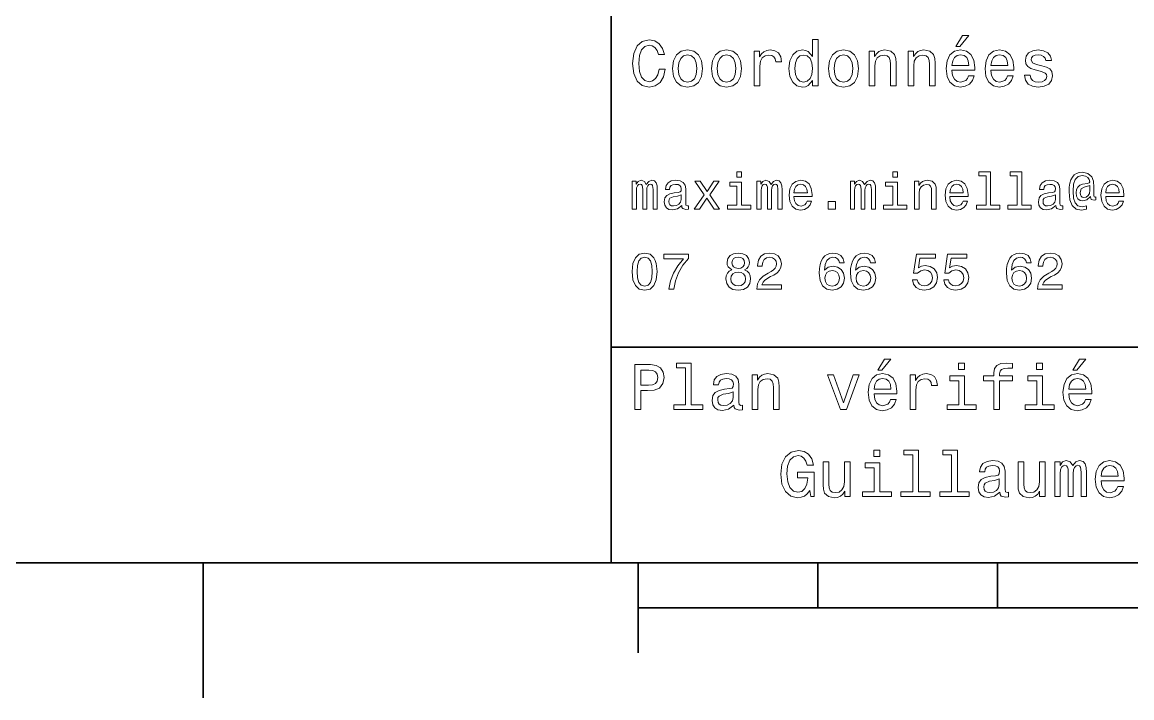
# Model space of a CAD drawing. Extents: x 0 to 297, y 0 to 210.
# Drawn here: x 64.2 to 126, y 2.5 to 40.1 of the extents above; entities that cross this region are included whole.
import ezdxf

# ---------------------------------------------------------------- set-up
doc = ezdxf.new("R2010")
doc.units = 0

msp = doc.modelspace()

# ---------------------------------------------------------------- linework, layer by layer
at = {"color": 7, "lineweight": 35}
for p, q in [((97, 10), (97, 70)), ((97, 22), (162, 22)), ((10, 10), (287, 10)), ((97, 10), (287, 10)), ((98.5, 7.5), (198.5, 7.5))]:
    msp.add_line(p, q, dxfattribs=at)
at = {"color": 7, "lineweight": 35, "ltscale": 0.1875}
msp.add_line((74.300003, 10), (74.300003, 2.5), dxfattribs=at)
at = {"color": 7, "lineweight": 35, "ltscale": 0.125}
msp.add_line((98.5, 10), (98.5, 5), dxfattribs=at)
at = {"color": 7, "lineweight": 35, "ltscale": 0.0625}
for p, q in [((108.5, 10), (108.5, 7.5)), ((118.5, 10), (118.5, 7.5))]:
    msp.add_line(p, q, dxfattribs=at)
at = {"color": 7, "lineweight": 13}
for points in [[(99.66787, 37.460373), (99.595818, 37.15778), (99.476944, 36.941643), (99.311241, 36.808357), (99.116714, 36.765129), (98.882568, 36.829971), (98.698845, 37.024494), (98.57637, 37.341499), (98.536743, 37.780979), (98.57637, 38.216858), (98.695244, 38.537464), (98.87896, 38.731987), (99.116714, 38.80043), (99.289627, 38.764408), (99.437317, 38.663544), (99.552597, 38.501442), (99.631844, 38.278099), (99.97406, 38.278099), (99.865997, 38.620316), (99.678673, 38.879681), (99.422913, 39.041786), (99.116714, 39.099422), (98.734871, 39.009365), (98.443085, 38.757202), (98.25576, 38.342937), (98.190926, 37.780979), (98.25576, 37.219021), (98.443085, 36.804756), (98.734871, 36.548992), (99.116714, 36.462536), (99.451729, 36.530979), (99.721901, 36.721901), (99.912827, 37.035301), (100.013687, 37.460373)], [(108.201729, 36.829971), (108.201729, 36.530979), (108.51873, 36.530979), (108.51873, 39.117435), (108.20533, 39.117435), (108.20533, 38.170029), (107.963974, 38.443802), (107.816284, 38.508644), (107.646973, 38.533859), (107.340775, 38.461815), (107.103027, 38.260086), (106.948128, 37.935879), (106.894089, 37.5), (106.948128, 37.064121), (107.103027, 36.736309), (107.340775, 36.530979), (107.646973, 36.462536), (107.816284, 36.487751), (107.967575, 36.552593)], [(116.184441, 38.728386), (116.396973, 38.728386), (116.897697, 39.340778), (116.54467, 39.340778)], [(100.413544, 37.496399), (100.471184, 37.056915), (100.636887, 36.732708), (100.899857, 36.530979), (101.252884, 36.462536), (101.602303, 36.530979), (101.865273, 36.729107), (102.030983, 37.053314), (102.092216, 37.496399), (102.030983, 37.935879), (101.865273, 38.263687), (101.602303, 38.461815), (101.252884, 38.533859), (100.899857, 38.461815), (100.636887, 38.260086), (100.471184, 37.935879)], [(102.58213, 37.496399), (102.639771, 37.056915), (102.805473, 36.732708), (103.068443, 36.530979), (103.421471, 36.462536), (103.770897, 36.530979), (104.033859, 36.729107), (104.19957, 37.053314), (104.260803, 37.496399), (104.19957, 37.935879), (104.033859, 38.263687), (103.770897, 38.461815), (103.421471, 38.533859), (103.068443, 38.461815), (102.805473, 38.260086), (102.639771, 37.935879)], [(104.963257, 36.530979), (105.280258, 36.530979), (105.280258, 37.636887), (105.312683, 37.903458), (105.409943, 38.094379), (105.568443, 38.209652), (105.780983, 38.249279), (105.939484, 38.224064), (106.058357, 38.152016), (106.130402, 38.029537), (106.155617, 37.863831), (106.476227, 37.863831), (106.432999, 38.155621), (106.314117, 38.364552), (106.115997, 38.490635), (105.845825, 38.533859), (105.662102, 38.505043), (105.503601, 38.432995), (105.363113, 38.310516), (105.251442, 38.144814), (105.251442, 38.465416), (104.963257, 38.465416)], [(109.087898, 37.496399), (109.145531, 37.056915), (109.311241, 36.732708), (109.574203, 36.530979), (109.927231, 36.462536), (110.276657, 36.530979), (110.539627, 36.729107), (110.70533, 37.053314), (110.766571, 37.496399), (110.70533, 37.935879), (110.539627, 38.263687), (110.276657, 38.461815), (109.927231, 38.533859), (109.574203, 38.461815), (109.311241, 38.260086), (109.145531, 37.935879)], [(111.350143, 36.530979), (111.667145, 36.530979), (111.667145, 37.647694), (111.69957, 37.903458), (111.804031, 38.090778), (111.966141, 38.206051), (112.182274, 38.249279), (112.355186, 38.213257), (112.463257, 38.115993), (112.517288, 37.953888), (112.535301, 37.737751), (112.535301, 36.530979), (112.852303, 36.530979), (112.852303, 37.802593), (112.837898, 38.058357), (112.773056, 38.270893), (112.560516, 38.465416), (112.229103, 38.533859), (112.045387, 38.508644), (111.890488, 38.440201), (111.757202, 38.324928), (111.65274, 38.170029), (111.65274, 38.465416), (111.350143, 38.465416)], [(113.51873, 36.530979), (113.835732, 36.530979), (113.835732, 37.647694), (113.868156, 37.903458), (113.972626, 38.090778), (114.134727, 38.206051), (114.350861, 38.249279), (114.523773, 38.213257), (114.631844, 38.115993), (114.685883, 37.953888), (114.703888, 37.737751), (114.703888, 36.530979), (115.020889, 36.530979), (115.020889, 37.802593), (115.006485, 38.058357), (114.941643, 38.270893), (114.729111, 38.465416), (114.39769, 38.533859), (114.213974, 38.508644), (114.059082, 38.440201), (113.925789, 38.324928), (113.821327, 38.170029), (113.821327, 38.465416), (113.51873, 38.465416)], [(115.964699, 37.406338), (117.232712, 37.406338), (117.236313, 37.554035), (117.178673, 37.9683), (117.020172, 38.278099), (116.768013, 38.465416), (116.432999, 38.533859), (116.105186, 38.461815), (115.853027, 38.260086), (115.690918, 37.932278), (115.633286, 37.5), (115.687317, 37.056915), (115.849426, 36.732708), (116.097984, 36.530979), (116.422188, 36.462536), (116.703171, 36.509365), (116.933716, 36.631844), (117.103027, 36.826366), (117.200287, 37.085735), (116.886887, 37.085735), (116.822044, 36.941643), (116.728386, 36.833572), (116.461815, 36.747116), (116.256485, 36.786743), (116.101585, 36.912823), (116.000717, 37.118156), (115.964699, 37.395531)], [(118.133286, 37.406338), (119.401299, 37.406338), (119.4049, 37.554035), (119.34726, 37.9683), (119.188766, 38.278099), (118.9366, 38.465416), (118.601585, 38.533859), (118.273773, 38.461815), (118.021614, 38.260086), (117.859512, 37.932278), (117.801872, 37.5), (117.855911, 37.056915), (118.018013, 36.732708), (118.266571, 36.530979), (118.590775, 36.462536), (118.871758, 36.509365), (119.10231, 36.631844), (119.271614, 36.826366), (119.368881, 37.085735), (119.055481, 37.085735), (118.990631, 36.941643), (118.896973, 36.833572), (118.630402, 36.747116), (118.425072, 36.786743), (118.270172, 36.912823), (118.169312, 37.118156), (118.133286, 37.395531)], [(120.971901, 37.658501), (120.66571, 37.730545), (120.438766, 37.8134), (120.363113, 37.982708), (120.384727, 38.101585), (120.460373, 38.188038), (120.582855, 38.242073), (120.759369, 38.263687), (120.92868, 38.242073), (121.061966, 38.177231), (121.148415, 38.079971), (121.184441, 37.950287), (121.49424, 37.950287), (121.49424, 37.957493), (121.440201, 38.191643), (121.292511, 38.375359), (121.061966, 38.490635), (120.759369, 38.533859), (120.453171, 38.490635), (120.229828, 38.371758), (120.08934, 38.195244), (120.046112, 37.971901), (120.078529, 37.755764), (120.179398, 37.604465), (120.3451, 37.496399), (120.586456, 37.42075), (120.939484, 37.334293), (121.155624, 37.244236), (121.213257, 37.172188), (121.234871, 37.064121), (121.202454, 36.930836), (121.115997, 36.829971), (120.97551, 36.765129), (120.788185, 36.743515), (120.590057, 36.765129), (120.445969, 36.840778), (120.348709, 36.963257), (120.309082, 37.132565), (120.002884, 37.132565), (120.053314, 36.844379), (120.201012, 36.635445), (120.435158, 36.509365), (120.759369, 36.462536), (121.097984, 36.509365), (121.346542, 36.635445), (121.497841, 36.837173), (121.551872, 37.100143), (121.512253, 37.327087), (121.400574, 37.481987), (121.216858, 37.582851)], [(100.737755, 37.5), (100.770172, 37.824207), (100.87104, 38.058357), (101.033142, 38.20245), (101.252884, 38.25288), (101.469017, 38.20245), (101.631126, 38.061958), (101.731987, 37.824207), (101.768013, 37.5), (101.731987, 37.172188), (101.631126, 36.934437), (101.469017, 36.790344), (101.252884, 36.743515), (101.033142, 36.790344), (100.87104, 36.934437), (100.770172, 37.172188)], [(102.906342, 37.5), (102.938759, 37.824207), (103.039627, 38.058357), (103.201729, 38.20245), (103.421471, 38.25288), (103.637611, 38.20245), (103.799713, 38.061958), (103.900574, 37.824207), (103.9366, 37.5), (103.900574, 37.172188), (103.799713, 36.934437), (103.637611, 36.790344), (103.421471, 36.743515), (103.201729, 36.790344), (103.039627, 36.934437), (102.938759, 37.172188)], [(107.701012, 38.249279), (107.909943, 38.198845), (108.068443, 38.058357), (108.162102, 37.824207), (108.198128, 37.5), (108.162102, 37.172188), (108.068443, 36.938038), (107.909943, 36.793949), (107.701012, 36.747116), (107.502884, 36.793949), (107.351585, 36.938038), (107.250717, 37.175793), (107.2183, 37.5), (107.250717, 37.820606), (107.351585, 38.054756), (107.502884, 38.198845)], [(109.412102, 37.5), (109.444527, 37.824207), (109.545387, 38.058357), (109.707489, 38.20245), (109.927231, 38.25288), (110.143372, 38.20245), (110.305473, 38.061958), (110.406342, 37.824207), (110.44236, 37.5), (110.406342, 37.172188), (110.305473, 36.934437), (110.143372, 36.790344), (109.927231, 36.743515), (109.707489, 36.790344), (109.545387, 36.934437), (109.444527, 37.172188)], [(115.964699, 37.672909), (116.004318, 37.921471), (116.101585, 38.105186), (116.249283, 38.216858), (116.443802, 38.256485), (116.634727, 38.216858), (116.782425, 38.105186), (116.872482, 37.921471), (116.9049, 37.672909)], [(118.133286, 37.672909), (118.172913, 37.921471), (118.270172, 38.105186), (118.41787, 38.216858), (118.612396, 38.256485), (118.803314, 38.216858), (118.951012, 38.105186), (119.041069, 37.921471), (119.073486, 37.672909)], [(104.259369, 31.749279), (103.991356, 31.749279), (103.991356, 31.461094), (104.259369, 31.461094)], [(112.933716, 31.749279), (112.665703, 31.749279), (112.665703, 31.461094), (112.933716, 31.461094)], [(117.858788, 31.536022), (117.858788, 29.893372), (117.337173, 29.893372), (117.337173, 29.680115), (118.631119, 29.680115), (118.631119, 29.893372), (118.112389, 29.893372), (118.112389, 31.749279), (117.46109, 31.749279), (117.46109, 31.536022)], [(119.593658, 31.536022), (119.593658, 29.893372), (119.072044, 29.893372), (119.072044, 29.680115), (120.365997, 29.680115), (120.365997, 29.893372), (119.84726, 29.893372), (119.84726, 31.749279), (119.195969, 31.749279), (119.195969, 31.536022)], [(123.97406, 30.190201), (123.97406, 30.357347), (123.927956, 30.348703), (123.873199, 30.368876), (123.855911, 30.429394), (123.855911, 30.902018), (123.832855, 31.236311), (123.740631, 31.48415), (123.524498, 31.668587), (123.221901, 31.734869), (123.046112, 31.717579), (122.896255, 31.665705), (122.766571, 31.57925), (122.662827, 31.458212), (122.58213, 31.305475), (122.524498, 31.118155), (122.489914, 30.893372), (122.478386, 30.639769), (122.51873, 30.193083), (122.648415, 29.87608), (122.864555, 29.685879), (123.172913, 29.62536), (123.45533, 29.671469), (123.45533, 29.861671), (123.207489, 29.815561), (122.9683, 29.864553), (122.809799, 30.023054), (122.723343, 30.291065), (122.697403, 30.680115), (122.726227, 31.060518), (122.824203, 31.331411), (122.982712, 31.495676), (123.213257, 31.550432), (123.389053, 31.518732), (123.51873, 31.443804), (123.599426, 31.331411), (123.628242, 31.201729), (123.596542, 31.138329), (123.510086, 31.109509), (123.227669, 31.066282), (123.072044, 31.002882), (122.959656, 30.904898), (122.893372, 30.769451), (122.873199, 30.590778), (122.899139, 30.397694), (122.971184, 30.253601), (123.08934, 30.164265), (123.244957, 30.135447), (123.472626, 30.195965), (123.66571, 30.386166), (123.66571, 30.368876), (123.711815, 30.216137), (123.870316, 30.170029)], [(98.170029, 29.680115), (98.403458, 29.680115), (98.403458, 30.714697), (98.41787, 30.870316), (98.461098, 30.982708), (98.527374, 31.04899), (98.613831, 31.074928), (98.682999, 31.051872), (98.729103, 30.994236), (98.752159, 30.896254), (98.760803, 30.766571), (98.760803, 29.680115), (98.979828, 29.680115), (98.979828, 30.714697), (98.99424, 30.867435), (99.03746, 30.979826), (99.106628, 31.04899), (99.193085, 31.074928), (99.262245, 31.051872), (99.308357, 30.994236), (99.337173, 30.766571), (99.337173, 29.680115), (99.570602, 29.680115), (99.570602, 30.749279), (99.556198, 30.971182), (99.510086, 31.141211), (99.41787, 31.244957), (99.268013, 31.282421), (99.092216, 31.224783), (98.956772, 31.057636), (98.850143, 31.221901), (98.671471, 31.282421), (98.507202, 31.224783), (98.394814, 31.0634), (98.394814, 31.227665), (98.170029, 31.227665)], [(100.925072, 29.881844), (100.925072, 29.873198), (100.939484, 29.775215), (100.982712, 29.706051), (101.164268, 29.651297), (101.305473, 29.674351), (101.305473, 29.870316), (101.244957, 29.861671), (101.164268, 29.899136), (101.149857, 30.014408), (101.149857, 30.815561), (101.115273, 31.020172), (101.014412, 31.164265), (100.838615, 31.250719), (100.590775, 31.282421), (100.348701, 31.247837), (100.170029, 31.149855), (100.05764, 30.997118), (100.020172, 30.795389), (100.020172, 30.778097), (100.247841, 30.778097), (100.268013, 30.899136), (100.331413, 30.98559), (100.435158, 31.037464), (100.58213, 31.057636), (100.723343, 31.043226), (100.824211, 31), (100.884727, 30.925072), (100.9049, 30.821325), (100.893372, 30.700287), (100.84726, 30.639769), (100.731987, 30.61095), (100.515854, 30.587896), (100.268013, 30.536022), (100.092216, 30.443804), (99.988472, 30.299711), (99.956772, 30.086454), (99.985588, 29.896254), (100.074928, 29.755043), (100.219017, 29.665705), (100.41787, 29.634005), (100.685883, 29.694525)], [(101.925072, 29.680115), (102.322769, 30.282421), (102.731987, 29.680115), (103.03746, 29.680115), (102.484146, 30.478386), (103.00576, 31.227665), (102.711815, 31.227665), (102.334297, 30.665705), (101.956772, 31.227665), (101.657059, 31.227665), (102.170029, 30.475504), (101.628242, 29.680115)], [(104.250717, 29.893372), (104.250717, 31.175793), (103.599426, 31.175793), (103.599426, 30.959654), (103.997116, 30.959654), (103.997116, 29.893372), (103.478386, 29.893372), (103.478386, 29.680115), (104.775215, 29.680115), (104.775215, 29.893372)], [(105.109512, 29.680115), (105.342941, 29.680115), (105.342941, 30.714697), (105.357346, 30.870316), (105.400574, 30.982708), (105.466858, 31.04899), (105.553314, 31.074928), (105.622482, 31.051872), (105.668587, 30.994236), (105.691643, 30.896254), (105.700287, 30.766571), (105.700287, 29.680115), (105.919312, 29.680115), (105.919312, 30.714697), (105.933716, 30.867435), (105.976944, 30.979826), (106.046112, 31.04899), (106.132568, 31.074928), (106.201729, 31.051872), (106.247841, 30.994236), (106.276657, 30.766571), (106.276657, 29.680115), (106.510086, 29.680115), (106.510086, 30.749279), (106.495674, 30.971182), (106.44957, 31.141211), (106.357346, 31.244957), (106.207489, 31.282421), (106.0317, 31.224783), (105.896255, 31.057636), (105.789627, 31.221901), (105.610954, 31.282421), (105.446686, 31.224783), (105.334297, 31.0634), (105.334297, 31.227665), (105.109512, 31.227665)], [(107.167145, 30.380404), (108.181557, 30.380404), (108.184441, 30.498558), (108.138329, 30.829971), (108.011528, 31.077808), (107.809799, 31.227665), (107.541786, 31.282421), (107.279541, 31.224783), (107.077812, 31.0634), (106.948128, 30.801151), (106.902016, 30.45533), (106.945244, 30.100864), (107.074928, 29.841497), (107.273773, 29.680115), (107.533142, 29.62536), (107.757927, 29.662825), (107.94236, 29.760807), (108.077812, 29.916426), (108.155617, 30.123919), (107.9049, 30.123919), (107.853027, 30.008644), (107.778099, 29.92219), (107.564842, 29.853025), (107.400574, 29.884726), (107.276657, 29.98559), (107.195969, 30.149855), (107.167145, 30.371758)], [(107.167145, 30.593658), (107.198845, 30.792507), (107.276657, 30.93948), (107.394814, 31.028818), (107.55043, 31.060518), (107.703171, 31.028818), (107.821327, 30.93948), (107.893372, 30.792507), (107.919312, 30.593658)], [(110.314117, 29.680115), (110.547546, 29.680115), (110.547546, 30.714697), (110.561958, 30.870316), (110.605186, 30.982708), (110.671471, 31.04899), (110.757927, 31.074928), (110.827087, 31.051872), (110.873199, 30.994236), (110.896255, 30.896254), (110.9049, 30.766571), (110.9049, 29.680115), (111.123917, 29.680115), (111.123917, 30.714697), (111.138329, 30.867435), (111.181557, 30.979826), (111.250717, 31.04899), (111.337173, 31.074928), (111.406342, 31.051872), (111.452446, 30.994236), (111.48127, 30.766571), (111.48127, 29.680115), (111.714699, 29.680115), (111.714699, 30.749279), (111.700287, 30.971182), (111.654175, 31.141211), (111.561958, 31.244957), (111.412102, 31.282421), (111.236313, 31.224783), (111.100861, 31.057636), (110.994232, 31.221901), (110.815559, 31.282421), (110.651299, 31.224783), (110.538902, 31.0634), (110.538902, 31.227665), (110.314117, 31.227665)], [(112.925072, 29.893372), (112.925072, 31.175793), (112.273773, 31.175793), (112.273773, 30.959654), (112.671471, 30.959654), (112.671471, 29.893372), (112.15274, 29.893372), (112.15274, 29.680115), (113.44957, 29.680115), (113.44957, 29.893372)], [(113.884727, 29.680115), (114.138329, 29.680115), (114.138329, 30.573486), (114.164261, 30.778097), (114.247833, 30.927954), (114.377518, 31.020172), (114.55043, 31.054754), (114.688759, 31.025936), (114.775215, 30.948126), (114.818443, 30.818443), (114.832855, 30.645533), (114.832855, 29.680115), (115.086456, 29.680115), (115.086456, 30.697407), (115.074928, 30.902018), (115.023056, 31.072046), (114.853027, 31.227665), (114.587891, 31.282421), (114.440918, 31.262247), (114.317001, 31.207493), (114.210373, 31.115273), (114.126801, 30.991354), (114.126801, 31.227665), (113.884727, 31.227665)], [(115.841499, 30.380404), (116.855904, 30.380404), (116.858788, 30.498558), (116.812683, 30.829971), (116.685875, 31.077808), (116.484146, 31.227665), (116.216141, 31.282421), (115.953888, 31.224783), (115.752159, 31.0634), (115.622475, 30.801151), (115.57637, 30.45533), (115.619598, 30.100864), (115.749275, 29.841497), (115.948128, 29.680115), (116.207489, 29.62536), (116.432274, 29.662825), (116.616714, 29.760807), (116.752159, 29.916426), (116.829971, 30.123919), (116.579247, 30.123919), (116.527374, 30.008644), (116.452446, 29.92219), (116.239189, 29.853025), (116.074928, 29.884726), (115.951004, 29.98559), (115.870316, 30.149855), (115.841499, 30.371758)], [(115.841499, 30.593658), (115.873199, 30.792507), (115.951004, 30.93948), (116.06916, 31.028818), (116.224785, 31.060518), (116.377518, 31.028818), (116.495674, 30.93948), (116.567719, 30.792507), (116.593658, 30.593658)], [(121.743515, 29.881844), (121.743515, 29.873198), (121.757927, 29.775215), (121.801155, 29.706051), (121.982712, 29.651297), (122.123917, 29.674351), (122.123917, 29.870316), (122.0634, 29.861671), (121.982712, 29.899136), (121.9683, 30.014408), (121.9683, 30.815561), (121.933716, 31.020172), (121.832855, 31.164265), (121.657059, 31.250719), (121.409225, 31.282421), (121.167145, 31.247837), (120.988472, 31.149855), (120.876083, 30.997118), (120.838615, 30.795389), (120.838615, 30.778097), (121.066284, 30.778097), (121.086456, 30.899136), (121.149857, 30.98559), (121.253601, 31.037464), (121.400574, 31.057636), (121.541786, 31.043226), (121.642654, 31), (121.703171, 30.925072), (121.723343, 30.821325), (121.711815, 30.700287), (121.66571, 30.639769), (121.55043, 30.61095), (121.33429, 30.587896), (121.086456, 30.536022), (120.91066, 30.443804), (120.806915, 30.299711), (120.775215, 30.086454), (120.804031, 29.896254), (120.893372, 29.755043), (121.03746, 29.665705), (121.236313, 29.634005), (121.504318, 29.694525)], [(123.639771, 30.734869), (123.610954, 30.556196), (123.53891, 30.429394), (123.429398, 30.351585), (123.299713, 30.328529), (123.210373, 30.342939), (123.146973, 30.394812), (123.106628, 30.481268), (123.0951, 30.602304), (123.144089, 30.801151), (123.311241, 30.904898), (123.639771, 30.98559)], [(124.515854, 30.380404), (125.530258, 30.380404), (125.533142, 30.498558), (125.48703, 30.829971), (125.360229, 31.077808), (125.158501, 31.227665), (124.890488, 31.282421), (124.628242, 31.224783), (124.426514, 31.0634), (124.296829, 30.801151), (124.250717, 30.45533), (124.293945, 30.100864), (124.42363, 29.841497), (124.622482, 29.680115), (124.881844, 29.62536), (125.106628, 29.662825), (125.291069, 29.760807), (125.426514, 29.916426), (125.504326, 30.123919), (125.253601, 30.123919), (125.201729, 30.008644), (125.126801, 29.92219), (124.913544, 29.853025), (124.749283, 29.884726), (124.625366, 29.98559), (124.54467, 30.149855), (124.515854, 30.371758)], [(124.515854, 30.593658), (124.547554, 30.792507), (124.625366, 30.93948), (124.743515, 31.028818), (124.899139, 31.060518), (125.051872, 31.028818), (125.170029, 30.93948), (125.242081, 30.792507), (125.268013, 30.593658)], [(100.896255, 30.221901), (100.861671, 30.072046), (100.769455, 29.956772), (100.631126, 29.881844), (100.461098, 29.855907), (100.351585, 29.870316), (100.273773, 29.916426), (100.224785, 29.997118), (100.210373, 30.10951), (100.221901, 30.210375), (100.268013, 30.282421), (100.452446, 30.363111), (100.685883, 30.397694), (100.896255, 30.466858)], [(121.714699, 30.221901), (121.680115, 30.072046), (121.587898, 29.956772), (121.44957, 29.881844), (121.279541, 29.855907), (121.170029, 29.870316), (121.092216, 29.916426), (121.043228, 29.997118), (121.028816, 30.10951), (121.040344, 30.210375), (121.086456, 30.282421), (121.270889, 30.363111), (121.504318, 30.397694), (121.714699, 30.466858)], [(109.077812, 29.680115), (109.475502, 29.680115), (109.475502, 30.10951), (109.077812, 30.10951)], [(98.172913, 26.201731), (98.216141, 25.749281), (98.351585, 25.426514), (98.567726, 25.230549), (98.867432, 25.167149), (99.164268, 25.230549), (99.380402, 25.426514), (99.51297, 25.749281), (99.559074, 26.201731), (99.51297, 26.651299), (99.458214, 26.829971), (99.380402, 26.976946), (99.164268, 27.172913), (98.867432, 27.239193), (98.567726, 27.172913), (98.351585, 26.974064), (98.216141, 26.651299)], [(100.201729, 25.224785), (100.492798, 25.224785), (100.587898, 25.700289), (100.755043, 26.144093), (100.991356, 26.556196), (101.299713, 26.942364), (101.299713, 27.181557), (99.927956, 27.181557), (99.927956, 26.91931), (101.023056, 26.91931), (100.706055, 26.53026), (100.466858, 26.12392), (100.299713, 25.691643)], [(103.714699, 26.302595), (103.567726, 26.221903), (103.466858, 26.10951), (103.403458, 25.9683), (103.383286, 25.798271), (103.429398, 25.541788), (103.561958, 25.342941), (103.778099, 25.216139), (104.072044, 25.167149), (104.363113, 25.216139), (104.579254, 25.342941), (104.711815, 25.541788), (104.760803, 25.798271), (104.737755, 25.9683), (104.677231, 26.10951), (104.573486, 26.221903), (104.429398, 26.302595), (104.54467, 26.371759), (104.625359, 26.46686), (104.674355, 26.582134), (104.691643, 26.723343), (104.645531, 26.927956), (104.524498, 27.09222), (104.328529, 27.198849), (104.072044, 27.239193), (103.812683, 27.198849), (103.616714, 27.09222), (103.492798, 26.927956), (103.44957, 26.723343), (103.463974, 26.582134), (103.51297, 26.46686)], [(105.103745, 25.224785), (106.478386, 25.224785), (106.478386, 25.472624), (105.39193, 25.472624), (105.452446, 25.60807), (105.556198, 25.720463), (105.876083, 25.925074), (106.046112, 26.011528), (106.236313, 26.135448), (106.371758, 26.279539), (106.44957, 26.449568), (106.478386, 26.642653), (106.429398, 26.884727), (106.293945, 27.074928), (106.086456, 27.195967), (105.818443, 27.239193), (105.541786, 27.190203), (105.331413, 27.054756), (105.195969, 26.838617), (105.149857, 26.553314), (105.149857, 26.51297), (105.412102, 26.51297), (105.412102, 26.536024), (105.438042, 26.731989), (105.515854, 26.876081), (105.639771, 26.9683), (105.804031, 27), (105.971184, 26.971182), (106.0951, 26.899136), (106.175797, 26.786745), (106.204613, 26.645535), (106.184441, 26.51297), (106.129684, 26.400578), (106.03746, 26.302595), (105.91066, 26.216139), (105.740631, 26.12392), (105.458214, 25.945246), (105.259369, 25.755045), (105.141212, 25.524496), (105.103745, 25.233431)], [(109.9683, 26.685881), (109.913544, 26.91931), (109.786743, 27.09222), (109.590775, 27.201731), (109.337173, 27.239193), (109.167145, 27.219021), (109.020172, 27.164267), (108.890488, 27.074928), (108.780975, 26.948128), (108.694527, 26.789627), (108.631126, 26.596542), (108.590775, 26.368877), (108.579254, 26.112392), (108.625359, 25.703171), (108.766571, 25.406342), (108.994232, 25.227667), (109.305473, 25.167149), (109.585014, 25.219021), (109.798271, 25.354467), (109.9366, 25.567724), (109.985588, 25.838617), (109.9366, 26.112392), (109.804031, 26.322767), (109.599426, 26.455332), (109.345825, 26.501442), (109.072044, 26.443806), (108.867432, 26.279539), (108.91066, 26.596542), (109.002884, 26.824209), (109.144089, 26.959656), (109.340057, 27.005764), (109.484146, 26.98271), (109.593658, 26.922192), (109.665703, 26.821327), (109.703171, 26.685881)], [(111.703171, 26.685881), (111.648415, 26.91931), (111.521614, 27.09222), (111.325645, 27.201731), (111.072044, 27.239193), (110.902016, 27.219021), (110.755043, 27.164267), (110.625359, 27.074928), (110.515846, 26.948128), (110.429398, 26.789627), (110.365997, 26.596542), (110.325645, 26.368877), (110.314117, 26.112392), (110.360229, 25.703171), (110.501442, 25.406342), (110.729103, 25.227667), (111.040344, 25.167149), (111.319885, 25.219021), (111.533142, 25.354467), (111.671471, 25.567724), (111.720459, 25.838617), (111.671471, 26.112392), (111.538902, 26.322767), (111.33429, 26.455332), (111.080688, 26.501442), (110.806915, 26.443806), (110.602303, 26.279539), (110.645531, 26.596542), (110.737755, 26.824209), (110.87896, 26.959656), (111.074928, 27.005764), (111.219017, 26.98271), (111.328529, 26.922192), (111.400574, 26.821327), (111.438042, 26.685881)], [(113.766571, 25.746399), (113.829971, 25.510088), (113.971176, 25.325649), (114.178673, 25.210375), (114.443802, 25.167149), (114.734871, 25.219021), (114.962532, 25.360231), (115.106628, 25.585016), (115.161385, 25.873199), (115.112389, 26.141211), (114.97406, 26.351585), (114.757919, 26.487032), (114.478386, 26.536024), (114.262245, 26.501442), (114.0951, 26.406342), (114.175789, 26.945246), (115.051872, 26.945246), (115.051872, 27.181557), (113.982712, 27.181557), (113.824203, 26.121038), (114.054756, 26.121038), (114.221901, 26.256485), (114.435158, 26.305477), (114.619598, 26.273777), (114.760803, 26.181557), (114.850143, 26.040346), (114.881844, 25.858791), (114.850143, 25.677235), (114.757919, 25.536024), (114.616714, 25.446688), (114.435158, 25.414986), (114.282417, 25.43516), (114.164261, 25.501442), (114.077805, 25.605188), (114.034576, 25.746399)], [(115.501442, 25.746399), (115.564842, 25.510088), (115.706055, 25.325649), (115.913544, 25.210375), (116.178673, 25.167149), (116.469742, 25.219021), (116.697403, 25.360231), (116.841499, 25.585016), (116.896255, 25.873199), (116.84726, 26.141211), (116.708931, 26.351585), (116.492798, 26.487032), (116.213257, 26.536024), (115.997116, 26.501442), (115.829971, 26.406342), (115.91066, 26.945246), (116.786743, 26.945246), (116.786743, 27.181557), (115.717575, 27.181557), (115.559074, 26.121038), (115.789627, 26.121038), (115.956772, 26.256485), (116.170029, 26.305477), (116.354462, 26.273777), (116.495674, 26.181557), (116.585014, 26.040346), (116.616714, 25.858791), (116.585014, 25.677235), (116.492798, 25.536024), (116.351585, 25.446688), (116.170029, 25.414986), (116.017288, 25.43516), (115.899132, 25.501442), (115.812683, 25.605188), (115.769455, 25.746399)], [(120.377518, 26.685881), (120.322769, 26.91931), (120.195969, 27.09222), (120, 27.201731), (119.746399, 27.239193), (119.57637, 27.219021), (119.429398, 27.164267), (119.299713, 27.074928), (119.190201, 26.948128), (119.103745, 26.789627), (119.040344, 26.596542), (119, 26.368877), (118.988472, 26.112392), (119.034584, 25.703171), (119.175797, 25.406342), (119.403458, 25.227667), (119.714699, 25.167149), (119.994232, 25.219021), (120.207489, 25.354467), (120.345825, 25.567724), (120.394814, 25.838617), (120.345825, 26.112392), (120.213257, 26.322767), (120.008644, 26.455332), (119.755043, 26.501442), (119.48127, 26.443806), (119.276657, 26.279539), (119.319885, 26.596542), (119.412102, 26.824209), (119.553314, 26.959656), (119.749283, 27.005764), (119.893372, 26.98271), (120.002884, 26.922192), (120.074928, 26.821327), (120.112389, 26.685881)], [(120.717575, 25.224785), (122.092216, 25.224785), (122.092216, 25.472624), (121.005768, 25.472624), (121.066284, 25.60807), (121.170029, 25.720463), (121.489914, 25.925074), (121.659943, 26.011528), (121.850143, 26.135448), (121.985588, 26.279539), (122.0634, 26.449568), (122.092216, 26.642653), (122.043228, 26.884727), (121.907784, 27.074928), (121.700287, 27.195967), (121.432274, 27.239193), (121.155624, 27.190203), (120.945244, 27.054756), (120.809799, 26.838617), (120.763687, 26.553314), (120.763687, 26.51297), (121.02594, 26.51297), (121.02594, 26.536024), (121.051872, 26.731989), (121.129684, 26.876081), (121.253601, 26.9683), (121.41787, 27), (121.585014, 26.971182), (121.708931, 26.899136), (121.789627, 26.786745), (121.818443, 26.645535), (121.798271, 26.51297), (121.743515, 26.400578), (121.651299, 26.302595), (121.524498, 26.216139), (121.354469, 26.12392), (121.072044, 25.945246), (120.873199, 25.755045), (120.755043, 25.524496), (120.717575, 25.233431)], [(98.44957, 26.201731), (98.472626, 26.550434), (98.54467, 26.801153), (98.674355, 26.948128), (98.867432, 27), (99.05764, 26.948128), (99.187317, 26.801153), (99.259369, 26.550434), (99.282417, 26.201731), (99.259369, 25.850145), (99.187317, 25.599424), (99.05764, 25.45245), (98.867432, 25.40346), (98.674355, 25.45245), (98.54467, 25.599424), (98.472626, 25.850145)], [(103.723343, 26.700289), (103.746399, 26.827091), (103.815559, 26.925074), (103.925072, 26.985592), (104.072044, 27.008646), (104.216141, 26.985592), (104.325645, 26.925074), (104.394814, 26.827091), (104.420746, 26.700289), (104.394814, 26.570606), (104.325645, 26.469742), (104.216141, 26.40346), (104.072044, 26.383286), (103.925072, 26.406342), (103.815559, 26.469742), (103.746399, 26.570606)], [(103.659943, 25.804035), (103.685883, 25.956774), (103.769455, 26.072046), (103.899132, 26.146975), (104.072044, 26.172913), (104.242073, 26.146975), (104.371758, 26.072046), (104.45533, 25.956774), (104.484146, 25.804035), (104.45533, 25.639771), (104.371758, 25.515852), (104.242073, 25.43516), (104.072044, 25.409224), (103.899132, 25.43516), (103.769455, 25.515852), (103.685883, 25.639771)], [(109.706055, 25.835735), (109.674355, 25.654181), (109.593658, 25.515852), (109.463974, 25.423632), (109.302597, 25.394814), (109.132568, 25.423632), (109.002884, 25.51297), (108.919312, 25.651299), (108.893372, 25.832853), (108.922188, 26.011528), (109.002884, 26.146975), (109.135445, 26.233431), (109.314117, 26.265131), (109.469742, 26.233431), (109.593658, 26.149857), (109.674355, 26.01441)], [(111.440918, 25.835735), (111.409225, 25.654181), (111.328529, 25.515852), (111.198845, 25.423632), (111.03746, 25.394814), (110.867432, 25.423632), (110.737755, 25.51297), (110.654175, 25.651299), (110.628242, 25.832853), (110.657059, 26.011528), (110.737755, 26.146975), (110.870316, 26.233431), (111.048988, 26.265131), (111.204613, 26.233431), (111.328529, 26.149857), (111.409225, 26.01441)], [(120.115273, 25.835735), (120.083572, 25.654181), (120.002884, 25.515852), (119.873199, 25.423632), (119.711815, 25.394814), (119.541786, 25.423632), (119.412102, 25.51297), (119.328529, 25.651299), (119.302597, 25.832853), (119.331413, 26.011528), (119.412102, 26.146975), (119.54467, 26.233431), (119.723343, 26.265131), (119.87896, 26.233431), (120.002884, 26.149857), (120.083572, 26.01441)], [(98.324211, 18.530979), (98.655617, 18.530979), (98.655617, 19.586454), (99.023056, 19.586454), (99.394089, 19.604465), (99.689484, 19.730547), (99.880402, 19.975504), (99.945244, 20.310518), (99.894814, 20.620316), (99.750717, 20.847261), (99.51297, 20.98415), (99.188759, 21.030979), (98.324211, 21.030979)], [(101.137611, 20.850864), (101.137611, 18.79755), (100.485588, 18.79755), (100.485588, 18.530979), (102.103027, 18.530979), (102.103027, 18.79755), (101.454613, 18.79755), (101.454613, 21.117435), (100.640488, 21.117435), (100.640488, 20.850864)], [(111.84726, 20.728386), (112.059799, 20.728386), (112.560516, 21.340778), (112.207489, 21.340778)], [(116.667145, 21.117435), (116.33213, 21.117435), (116.33213, 20.757204), (116.667145, 20.757204)], [(118.295387, 20.130404), (118.295387, 18.530979), (118.612396, 18.530979), (118.612396, 20.130404), (119.332855, 20.130404), (119.332855, 20.400576), (118.612396, 20.400576), (118.612396, 20.519451), (118.637611, 20.663544), (118.720459, 20.760807), (118.860954, 20.818443), (119.062683, 20.840057), (119.332855, 20.825647), (119.332855, 21.099422), (118.990631, 21.117435), (118.680832, 21.085014), (118.464699, 20.987751), (118.335014, 20.818443), (118.295387, 20.577089), (118.295387, 20.400576), (117.715424, 20.400576), (117.715424, 20.130404)], [(121.004326, 21.117435), (120.669312, 21.117435), (120.669312, 20.757204), (121.004326, 20.757204)], [(122.690201, 20.728386), (122.90274, 20.728386), (123.403458, 21.340778), (123.05043, 21.340778)], [(99.098701, 20.724783), (99.314842, 20.703169), (99.473343, 20.634726), (99.567001, 20.508644), (99.599426, 20.310518), (99.5634, 20.101583), (99.466141, 19.975504), (99.30043, 19.910662), (99.073486, 19.892651), (98.655617, 19.892651), (98.655617, 20.724783)], [(103.824928, 18.78314), (103.824928, 18.772333), (103.842941, 18.649855), (103.896973, 18.5634), (104.123917, 18.494957), (104.30043, 18.523775), (104.30043, 18.768732), (104.224785, 18.757925), (104.123917, 18.804754), (104.105911, 18.948847), (104.105911, 19.950287), (104.062683, 20.206051), (103.9366, 20.386166), (103.716858, 20.494236), (103.407059, 20.533861), (103.104469, 20.490633), (102.881126, 20.368155), (102.740631, 20.177233), (102.693802, 19.925072), (102.693802, 19.903458), (102.978386, 19.903458), (103.003601, 20.054754), (103.082855, 20.162823), (103.21254, 20.227665), (103.396255, 20.252882), (103.572769, 20.234869), (103.698845, 20.180836), (103.774498, 20.087175), (103.799713, 19.957493), (103.785301, 19.806194), (103.727669, 19.730547), (103.583572, 19.694523), (103.3134, 19.665705), (103.003601, 19.600864), (102.783859, 19.48559), (102.654175, 19.305475), (102.614555, 19.038904), (102.650574, 18.801151), (102.762245, 18.62464), (102.94236, 18.512968), (103.190926, 18.473343), (103.52594, 18.54899)], [(104.844383, 18.530979), (105.161385, 18.530979), (105.161385, 19.647694), (105.193802, 19.903458), (105.298271, 20.090778), (105.460373, 20.206051), (105.676514, 20.249279), (105.849426, 20.213255), (105.957497, 20.115993), (106.011528, 19.95389), (106.029541, 19.737751), (106.029541, 18.530979), (106.346542, 18.530979), (106.346542, 19.802593), (106.33213, 20.058357), (106.267288, 20.270893), (106.054756, 20.465418), (105.723343, 20.533861), (105.539627, 20.508644), (105.384727, 20.440201), (105.251442, 20.324926), (105.146973, 20.170029), (105.146973, 20.465418), (104.844383, 20.465418)], [(109.761528, 18.530979), (110.096542, 18.530979), (110.802597, 20.465418), (110.474785, 20.465418), (109.930832, 18.905619), (109.376083, 20.465418), (109.04467, 20.465418)], [(111.627518, 19.40634), (112.895531, 19.40634), (112.899132, 19.554033), (112.841499, 19.9683), (112.682999, 20.278097), (112.430832, 20.465418), (112.095825, 20.533861), (111.768013, 20.461815), (111.515854, 20.260086), (111.353745, 19.932276), (111.296112, 19.5), (111.350143, 19.056915), (111.512245, 18.732708), (111.760803, 18.530979), (112.085014, 18.462536), (112.365997, 18.509365), (112.596542, 18.631844), (112.765854, 18.826368), (112.863113, 19.085733), (112.549713, 19.085733), (112.484871, 18.941643), (112.391212, 18.833572), (112.124641, 18.747118), (111.919312, 18.786743), (111.764412, 18.912823), (111.663544, 19.118155), (111.627518, 19.395533)], [(113.637604, 18.530979), (113.954613, 18.530979), (113.954613, 19.636887), (113.98703, 19.903458), (114.08429, 20.094379), (114.242798, 20.209654), (114.45533, 20.249279), (114.613831, 20.224062), (114.732712, 20.152016), (114.804756, 20.029537), (114.829971, 19.863832), (115.150574, 19.863832), (115.107346, 20.155619), (114.988472, 20.364553), (114.790344, 20.490633), (114.520172, 20.533861), (114.336456, 20.505043), (114.177956, 20.432997), (114.03746, 20.310518), (113.925789, 20.144812), (113.925789, 20.465418), (113.637604, 20.465418)], [(116.656342, 18.79755), (116.656342, 20.400576), (115.842216, 20.400576), (115.842216, 20.130404), (116.33934, 20.130404), (116.33934, 18.79755), (115.690918, 18.79755), (115.690918, 18.530979), (117.311958, 18.530979), (117.311958, 18.79755)], [(120.993515, 18.79755), (120.993515, 20.400576), (120.179398, 20.400576), (120.179398, 20.130404), (120.676514, 20.130404), (120.676514, 18.79755), (120.028099, 18.79755), (120.028099, 18.530979), (121.649139, 18.530979), (121.649139, 18.79755)], [(122.470459, 19.40634), (123.73848, 19.40634), (123.742081, 19.554033), (123.684441, 19.9683), (123.52594, 20.278097), (123.273773, 20.465418), (122.938766, 20.533861), (122.610954, 20.461815), (122.358795, 20.260086), (122.196686, 19.932276), (122.139053, 19.5), (122.193085, 19.056915), (122.355194, 18.732708), (122.603745, 18.530979), (122.927956, 18.462536), (123.208939, 18.509365), (123.439484, 18.631844), (123.608795, 18.826368), (123.706055, 19.085733), (123.392654, 19.085733), (123.327812, 18.941643), (123.234154, 18.833572), (122.967583, 18.747118), (122.762253, 18.786743), (122.607353, 18.912823), (122.506485, 19.118155), (122.470459, 19.395533)], [(111.627518, 19.672911), (111.667145, 19.921469), (111.764412, 20.105186), (111.912102, 20.216858), (112.106628, 20.256483), (112.297546, 20.216858), (112.445244, 20.105186), (112.535301, 19.921469), (112.567726, 19.672911)], [(122.470459, 19.672911), (122.510086, 19.921469), (122.607353, 20.105186), (122.755043, 20.216858), (122.94957, 20.256483), (123.140488, 20.216858), (123.288185, 20.105186), (123.378242, 19.921469), (123.410667, 19.672911)], [(103.788902, 19.208212), (103.745674, 19.020893), (103.630402, 18.876801), (103.457489, 18.78314), (103.244957, 18.750719), (103.10807, 18.768732), (103.010803, 18.826368), (102.94957, 18.927233), (102.931557, 19.067722), (102.945969, 19.193804), (103.003601, 19.283861), (103.234146, 19.384726), (103.52594, 19.427954), (103.788902, 19.514408)], [(108.046104, 14.025577), (108.107346, 13.690562), (108.28746, 13.690562), (108.28746, 15.041427), (107.376076, 15.041427), (107.376076, 14.73523), (107.938034, 14.73523), (107.938034, 14.713617), (107.894806, 14.382205), (107.779533, 14.137248), (107.60302, 13.982349), (107.383278, 13.931917), (107.138321, 13.996758), (106.947403, 14.191282), (106.824921, 14.511888), (106.781693, 14.951369), (106.82132, 15.387248), (106.943802, 15.707853), (107.138321, 15.902378), (107.401291, 15.970821), (107.581406, 15.934798), (107.729103, 15.833934), (107.837173, 15.664625), (107.898407, 15.43768), (108.255035, 15.43768), (108.161377, 15.783502), (107.984863, 16.042868), (107.736305, 16.201368), (107.422905, 16.259007), (107.012245, 16.168949), (106.702446, 15.90598), (106.504318, 15.491714), (106.435875, 14.940562), (106.504318, 14.385807), (106.702446, 13.971542), (106.994232, 13.708573), (107.361664, 13.622118), (107.567001, 13.650937), (107.750717, 13.722983), (107.909218, 13.849064)], [(111.958206, 16.277018), (111.623192, 16.277018), (111.623192, 15.916787), (111.958206, 15.916787)], [(113.777374, 16.010447), (113.777374, 13.957133), (113.125359, 13.957133), (113.125359, 13.690562), (114.74279, 13.690562), (114.74279, 13.957133), (114.094376, 13.957133), (114.094376, 16.277018), (113.280258, 16.277018), (113.280258, 16.010447)], [(115.945961, 16.010447), (115.945961, 13.957133), (115.293945, 13.957133), (115.293945, 13.690562), (116.911377, 13.690562), (116.911377, 13.957133), (116.262962, 13.957133), (116.262962, 16.277018), (115.448845, 16.277018), (115.448845, 16.010447)], [(110.301147, 15.625), (109.984146, 15.625), (109.984146, 14.508286), (109.94812, 14.248919), (109.843658, 14.0616), (109.681549, 13.946326), (109.469017, 13.910303), (109.299706, 13.939121), (109.191635, 14.025577), (109.130402, 14.173271), (109.11599, 14.382205), (109.11599, 15.625), (108.798988, 15.625), (108.798988, 14.353387), (108.809792, 14.097623), (108.878235, 13.885087), (109.087173, 13.690562), (109.422188, 13.622118), (109.602303, 13.647335), (109.757202, 13.712176), (109.890488, 13.823848), (109.998558, 13.985951), (109.998558, 13.690562), (110.301147, 13.690562)], [(111.947403, 13.957133), (111.947403, 15.560159), (111.133278, 15.560159), (111.133278, 15.289986), (111.630402, 15.289986), (111.630402, 13.957133), (110.981987, 13.957133), (110.981987, 13.690562), (112.60302, 13.690562), (112.60302, 13.957133)], [(118.633278, 13.942723), (118.633278, 13.931917), (118.651291, 13.809439), (118.70533, 13.722983), (118.932274, 13.654539), (119.108788, 13.683357), (119.108788, 13.928314), (119.033134, 13.917507), (118.932274, 13.964337), (118.914261, 14.10843), (118.914261, 15.109871), (118.871033, 15.365634), (118.744949, 15.54575), (118.525208, 15.653819), (118.215416, 15.693444), (117.912819, 15.650216), (117.689476, 15.527738), (117.548988, 15.336816), (117.502159, 15.084655), (117.502159, 15.063041), (117.786743, 15.063041), (117.811958, 15.214337), (117.891205, 15.322407), (118.020889, 15.387248), (118.204605, 15.412464), (118.381119, 15.394453), (118.507202, 15.340418), (118.582848, 15.246758), (118.608063, 15.117075), (118.593658, 14.965778), (118.536018, 14.89013), (118.39193, 14.854107), (118.12175, 14.825289), (117.811958, 14.760447), (117.592216, 14.645173), (117.462532, 14.465058), (117.422905, 14.198487), (117.458931, 13.960735), (117.570602, 13.784223), (117.750717, 13.672551), (117.999275, 13.632925), (118.33429, 13.708573)], [(121.144089, 15.625), (120.827087, 15.625), (120.827087, 14.508286), (120.791061, 14.248919), (120.686592, 14.0616), (120.52449, 13.946326), (120.311958, 13.910303), (120.142647, 13.939121), (120.034576, 14.025577), (119.973335, 14.173271), (119.958931, 14.382205), (119.958931, 15.625), (119.641922, 15.625), (119.641922, 14.353387), (119.652733, 14.097623), (119.721176, 13.885087), (119.930115, 13.690562), (120.265121, 13.622118), (120.445236, 13.647335), (120.600143, 13.712176), (120.733429, 13.823848), (120.841492, 13.985951), (120.841492, 13.690562), (121.144089, 13.690562)], [(121.695236, 13.690562), (121.98703, 13.690562), (121.98703, 14.983789), (122.005035, 15.178314), (122.059074, 15.318804), (122.141922, 15.401657), (122.249992, 15.434078), (122.336449, 15.40526), (122.394089, 15.333214), (122.422905, 15.210735), (122.433716, 15.048632), (122.433716, 13.690562), (122.707489, 13.690562), (122.707489, 14.983789), (122.725502, 15.174712), (122.779533, 15.315202), (122.86599, 15.401657), (122.97406, 15.434078), (123.060516, 15.40526), (123.118149, 15.333214), (123.154175, 15.048632), (123.154175, 13.690562), (123.445961, 13.690562), (123.445961, 15.027018), (123.427948, 15.304395), (123.370316, 15.516932), (123.255035, 15.646614), (123.067719, 15.693444), (122.847977, 15.621398), (122.678665, 15.412464), (122.54538, 15.617796), (122.322037, 15.693444), (122.116707, 15.621398), (121.976219, 15.419669), (121.976219, 15.625), (121.695236, 15.625)], [(124.267288, 14.565923), (125.535301, 14.565923), (125.538902, 14.713617), (125.481262, 15.127882), (125.322762, 15.43768), (125.070602, 15.625), (124.735588, 15.693444), (124.407776, 15.621398), (124.155617, 15.419669), (123.993515, 15.091859), (123.935875, 14.659582), (123.989914, 14.216499), (124.152016, 13.892291), (124.400574, 13.690562), (124.724777, 13.622118), (125.00576, 13.668948), (125.236305, 13.791427), (125.405617, 13.985951), (125.502876, 14.245317), (125.189476, 14.245317), (125.124634, 14.101225), (125.030975, 13.993155), (124.764404, 13.9067), (124.559074, 13.946326), (124.404175, 14.072407), (124.303314, 14.277738), (124.267288, 14.555116)], [(124.267288, 14.832493), (124.306915, 15.081052), (124.404175, 15.26477), (124.551865, 15.376441), (124.746391, 15.416066), (124.937317, 15.376441), (125.085007, 15.26477), (125.175064, 15.081052), (125.207489, 14.832493)], [(118.59726, 14.367796), (118.554031, 14.180476), (118.438759, 14.036384), (118.265846, 13.942723), (118.053307, 13.910303), (117.91642, 13.928314), (117.81916, 13.985951), (117.757919, 14.086816), (117.739906, 14.227305), (117.754318, 14.353387), (117.811958, 14.443444), (118.042503, 14.544309), (118.33429, 14.587536), (118.59726, 14.673991)]]:
    msp.add_lwpolyline(points, close=True, dxfattribs=at)

doc.saveas('drawing.dxf')
